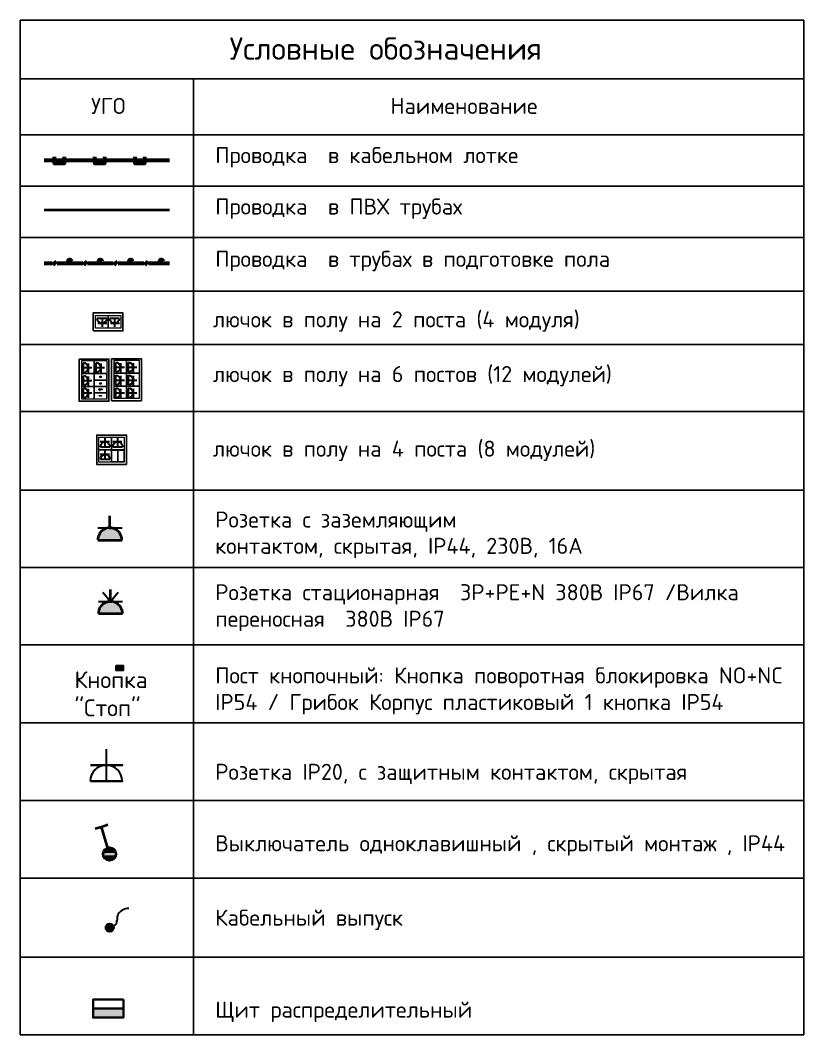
# Model space of a CAD drawing. Header units: millimetres. Extents: x -32 to 417638015, y -35 to 175284279.
# Drawn here: x 417454715 to 417465810, y 175228611 to 175242980 of the extents above; entities that cross this region are included whole.
import ezdxf

# ---------------------------------------------------------------- set-up
doc = ezdxf.new("R2010")
doc.units = ezdxf.units.MM
for name, color, linetype in [('PDF _!!ОБН', 5, 'Continuous'), ('PDF __ЭМ_гофра', 5, 'Continuous'), ('PDF __ЭМ_Кабельный вывод', 1, 'Continuous'), ('PDF __ЭМ_Розетки быт', 5, 'Continuous'), ('PDF _SHTAMPS', 7, 'Continuous'), ('PDF _СС_розетки', 7, 'Continuous'), ('PDF _Текст', 7, 'Continuous'), ('PDF _ЭОМ_Щит', 5, 'Continuous'), ('ВНУТРЯНКА', 1, 'Continuous')]:
    doc.layers.add(name, color=color, linetype=linetype)
for name, color, linetype, true_color in [('PDF __ЭМ_В полу', 7, 'Continuous', 0x952500), ('PDF __ЭМ_Лоток', 7, 'Continuous', 0x0000b8), ('PDF __ЭМ_розетки', 7, 'Continuous', 0x0000dd), ('PDF __ЭМ_Розетки комп', 7, 'Continuous', 0x545454), ('PDF _ЭОМ _розетки', 7, 'Continuous', 0xeb0000)]:
    doc.layers.add(name, color=color, linetype=linetype, true_color=true_color)
doc.layers.add('Электро', color=250, linetype='Continuous', lineweight=25)
doc.layers.add('ЭОМ_Кабель для СУП', color=150, linetype='Continuous', lineweight=9)
doc.styles.add('ELine', font='txt.shx')
doc.styles.add('PDF ISOCPEUR', font='isocpeur.ttf')
doc.linetypes.add('TRAY', pattern='A,12.119257,["_",ELine,S=4.5,R=90,X=0,Y=-1.555839],0.750382,["_",ELine,S=4.5,R=0,X=0,Y=-0.805849],1.314849,["_",ELine,S=4.5,R=0,X=0,Y=-0.805849],2.250029,["_",ELine,S=4.5,R=90,X=0,Y=-1.555839],13.565483', length=30)

# ---------------------------------------------------------------- blocks, each defined once
blk = doc.blocks.new('Блок из 6 розеток .')
at = {"layer": 'PDF _СС_розетки', "linetype": 'Continuous', "lineweight": 20, "transparency": 33554687}
for points in [[(-391, 566), (-213, 566), (-213, 388), (-391, 388)], [(-391, 388), (-213, 388), (-213, 205), (-391, 205)], [(-391, 388), (-213, 388), (-213, 205), (-391, 205)], [(-391, 205), (-213, 205), (-213, 22), (-391, 22)]]:
    blk.add_lwpolyline(points, close=True, dxfattribs=at)
at = {"layer": 'PDF _ЭОМ _розетки', "color": 3, "linetype": 'Continuous', "lineweight": 25, "transparency": 33554687}
blk.add_lwpolyline([(0, 0), (-422, 0), (-422, 596), (0, 596)], close=True, dxfattribs=at)
at = {"layer": 'PDF _ЭОМ _розетки', "color": 7, "linetype": 'Continuous', "lineweight": 20, "transparency": 33554687}
for points in [[(-36, 388), (-213, 388), (-213, 566), (-36, 566)], [(-36, 205), (-213, 205), (-213, 388), (-36, 388)], [(-36, 22), (-213, 22), (-213, 205), (-36, 205)]]:
    blk.add_lwpolyline(points, close=True, dxfattribs=at)
at = {"layer": 'ВНУТРЯНКА', "color": 5, "lineweight": 30, "ltscale": 100, "transparency": 33554687}
for p, q in [((-307, 428), (-307, 555)), ((-307, 428), (-307, 555)), ((-129, 428), (-129, 555)), ((-129, 428), (-129, 555)), ((-307, 245), (-307, 373)), ((-307, 245), (-307, 373)), ((-129, 245), (-129, 373)), ((-129, 245), (-129, 373)), ((-307, 62), (-307, 190)), ((-307, 62), (-307, 190)), ((-129, 62), (-129, 190)), ((-129, 62), (-129, 190))]:
    blk.add_line(p, q, dxfattribs=at)
at = {"layer": 'Электро', "color": 5, "lineweight": 30, "transparency": 33554687}
for p, q in [((-240, 486), (-360, 486)), ((-240, 486), (-360, 486)), ((-240, 554), (-240, 419)), ((-240, 554), (-240, 419)), ((-62, 486), (-182, 486)), ((-62, 486), (-182, 486)), ((-62, 554), (-62, 419)), ((-62, 554), (-62, 419)), ((-240, 304), (-360, 304)), ((-240, 304), (-360, 304)), ((-240, 371), (-240, 236)), ((-240, 371), (-240, 236)), ((-62, 304), (-182, 304)), ((-62, 304), (-182, 304)), ((-62, 371), (-62, 236)), ((-62, 371), (-62, 236)), ((-240, 188), (-240, 53)), ((-240, 188), (-240, 53)), ((-62, 188), (-62, 53)), ((-62, 188), (-62, 53)), ((-240, 121), (-360, 121)), ((-240, 121), (-360, 121)), ((-62, 121), (-182, 121)), ((-62, 121), (-182, 121))]:
    blk.add_line(p, q, dxfattribs=at)
for centre in [(-240, 486), (-239, 486), (-62, 486), (-62, 486), (-240, 304), (-239, 304), (-62, 304), (-62, 304), (-240, 121), (-239, 121), (-62, 121), (-62, 121)]:
    blk.add_ellipse(centre, major_axis=(47.6, 47.6), ratio=1, start_param=0.787621, end_param=3.924768, dxfattribs=at)
blk = doc.blocks.new('Люк на 2 места')
at = {"layer": 'PDF _ЭОМ _розетки', "color": 3, "linetype": 'Continuous', "lineweight": 25, "transparency": 33554687}
blk.add_lwpolyline([(0, 255), (0, 0), (-422, 0), (-422, 255)], close=True, dxfattribs=at)
at = {"layer": 'PDF _ЭОМ _розетки', "color": 7, "linetype": 'Continuous', "lineweight": 20, "transparency": 33554687}
for points in [[(-213, 215), (-213, 37), (-391, 37), (-391, 215)], [(-36, 215), (-36, 37), (-213, 37), (-213, 215)]]:
    blk.add_lwpolyline(points, close=True, dxfattribs=at)
at = {"layer": 'ВНУТРЯНКА', "color": 5, "lineweight": 30, "ltscale": 100, "transparency": 33554687}
for p, q in [((-244, 147), (-372, 147)), ((-68, 147), (-195, 147))]:
    blk.add_line(p, q, dxfattribs=at)
at = {"layer": 'Электро', "color": 5, "lineweight": 30, "transparency": 33554687}
for p, q in [((-303, 80), (-303, 200)), ((-126, 80), (-126, 200)), ((-370, 80), (-236, 80)), ((-194, 80), (-59, 80))]:
    blk.add_line(p, q, dxfattribs=at)
at = {"layer": 'Электро', "color": 5, "lineweight": 30, "transparency": 33554687, "extrusion": (0, 0, -1)}
for centre in [(-303, 80), (-126, 80)]:
    blk.add_ellipse(centre, major_axis=(-47.6, -47.6), ratio=1, start_param=0.787621, end_param=3.924768, dxfattribs=at)
blk = doc.blocks.new('розетк для люка')
at = {"layer": 'ВНУТРЯНКА', "color": 5, "lineweight": 30, "ltscale": 100, "transparency": 33554687}
blk.add_line((-67, -59), (-67, 69), dxfattribs=at)
at = {"layer": 'Электро', "color": 5, "lineweight": 30, "transparency": 33554687}
for p, q in [((0, 0), (-120, 0)), ((0, 67), (0, -67))]:
    blk.add_line(p, q, dxfattribs=at)
blk.add_ellipse((0, 0), major_axis=(47.6, 47.6), ratio=1, start_param=0.787621, end_param=3.924768, dxfattribs=at)
blk = doc.blocks.new('Люк на 6 мест')
h = blk.add_hatch(color=256)
h.dxf.hatch_style = 1
h.paths.add_polyline_path([(-324, 435), (-324, 435), (-313, 443), (-289, 443), (-279, 435), (-279, 435), (-279, 423), (-324, 423)])
h = blk.add_hatch(color=256)
h.dxf.hatch_style = 1
h.paths.add_polyline_path([(-285, 516), (-285, 527), (-319, 527), (-319, 516)])
h = blk.add_hatch(color=256)
h.dxf.hatch_style = 1
h.paths.add_polyline_path([(-312, 335), (-312, 342), (-317, 342), (-317, 347), (-312, 347), (-312, 354), (-293, 354), (-292, 335)])
h = blk.add_hatch(color=256)
h.dxf.hatch_style = 1
h.paths.add_polyline_path([(-311, 243), (-311, 250), (-317, 250), (-317, 256), (-311, 256), (-311, 262), (-292, 262), (-292, 243)])
for p, q in [((-324, 423), (-324, 435)), ((-324, 435), (-324, 435)), ((-289, 443), (-297, 443)), ((-297, 443), (-297, 435)), ((-289, 435), (-289, 443)), ((-289, 435), (-279, 435)), ((-279, 435), (-279, 423)), ((-279, 423), (-324, 423))]:
    blk.add_line(p, q)
for points in [[(-215, 477), (-388, 477), (-388, 566), (-215, 566)], [(-215, 388), (-388, 388), (-388, 477), (-215, 477)], [(-285, 527), (-285, 516), (-319, 516), (-319, 527)], [(-216, 205), (-389, 205), (-388, 299), (-215, 299)], [(-215, 299), (-388, 299), (-388, 388), (-215, 388)]]:
    blk.add_lwpolyline(points, close=True)
for points in [[(-312, 347), (-317, 347), (-317, 342), (-312, 342)], [(-293, 354), (-292, 335), (-312, 335), (-312, 342)], [(-312, 347), (-312, 354), (-293, 354)], [(-311, 256), (-317, 256), (-317, 250), (-311, 250)], [(-292, 262), (-292, 243), (-311, 243), (-311, 250)], [(-311, 256), (-311, 262), (-292, 262)]]:
    blk.add_lwpolyline(points)
at = {"layer": 'PDF _СС_розетки', "linetype": 'Continuous', "lineweight": 20, "transparency": 33554687}
for points in [[(-391, 566), (-213, 566), (-213, 388), (-391, 388)], [(-391, 388), (-213, 388), (-213, 205), (-391, 205)], [(-391, 388), (-213, 388), (-213, 205), (-391, 205)], [(-391, 205), (-213, 205), (-213, 22), (-391, 22)]]:
    blk.add_lwpolyline(points, close=True, dxfattribs=at)
at = {"layer": 'PDF _ЭОМ _розетки', "color": 3, "linetype": 'Continuous', "lineweight": 25, "transparency": 33554687}
blk.add_lwpolyline([(0, 0), (-422, 0), (-422, 596), (0, 596)], close=True, dxfattribs=at)
at = {"layer": 'PDF _ЭОМ _розетки', "color": 7, "linetype": 'Continuous', "lineweight": 20, "transparency": 33554687}
for points in [[(-36, 388), (-213, 388), (-213, 566), (-36, 566)], [(-36, 205), (-213, 205), (-213, 388), (-36, 388)], [(-36, 22), (-213, 22), (-213, 205), (-36, 205)]]:
    blk.add_lwpolyline(points, close=True, dxfattribs=at)
at = {"layer": 'ВНУТРЯНКА', "color": 5, "lineweight": 30, "ltscale": 100, "transparency": 33554687}
for p, q in [((-129, 245), (-129, 373)), ((-129, 245), (-129, 373)), ((-307, 62), (-307, 190)), ((-307, 62), (-307, 190)), ((-129, 62), (-129, 190))]:
    blk.add_line(p, q, dxfattribs=at)
at = {"layer": 'ВНУТРЯНКА', "color": 1, "lineweight": 30, "ltscale": 100, "transparency": 33554687}
blk.add_line((-129, 62), (-129, 190), dxfattribs=at)
at = {"layer": 'Электро', "color": 5, "lineweight": 30, "transparency": 33554687}
for p, q in [((-62, 304), (-182, 304)), ((-62, 304), (-182, 304)), ((-62, 371), (-62, 236)), ((-62, 371), (-62, 236)), ((-240, 188), (-240, 53)), ((-62, 188), (-62, 53)), ((-240, 121), (-360, 121)), ((-240, 121), (-360, 121)), ((-62, 121), (-182, 121))]:
    blk.add_line(p, q, dxfattribs=at)
at = {"layer": 'Электро', "color": 1, "lineweight": 30, "transparency": 33554687}
for p, q in [((-240, 188), (-240, 53)), ((-62, 188), (-62, 53)), ((-62, 121), (-182, 121))]:
    blk.add_line(p, q, dxfattribs=at)
at = {"layer": 'Электро', "color": 5, "lineweight": 30, "transparency": 33554687}
for centre in [(-62, 304), (-62, 304), (-240, 121), (-239, 121), (-62, 121)]:
    blk.add_ellipse(centre, major_axis=(47.6, 47.6), ratio=1, start_param=0.787621, end_param=3.924768, dxfattribs=at)
at = {"layer": 'Электро', "color": 1, "lineweight": 30, "transparency": 33554687}
blk.add_ellipse((-62, 121), major_axis=(47.6, 47.6), ratio=1, start_param=0.787621, end_param=3.924768, dxfattribs=at)
at = {"color": 5, "linetype": 'TRAY', "lineweight": 53, "transparency": 33554687}
blk.add_blockref('розетк для люка', (-62, 480), dxfattribs=at)
blk = doc.blocks.new('Блок из 4 розеток')
for points in [[(-209, 203), (-124, 203), (-124, 34), (-209, 34)], [(-124, 203), (-39, 203), (-39, 34), (-124, 34)]]:
    blk.add_lwpolyline(points, close=True)
at = {"layer": 'PDF _ЭОМ _розетки', "color": 3, "linetype": 'Continuous', "lineweight": 25, "transparency": 33554687}
blk.add_lwpolyline([(0, 0), (-422, 0), (-422, 415), (0, 415)], close=True, dxfattribs=at)
at = {"layer": 'PDF _ЭОМ _розетки', "color": 7, "linetype": 'Continuous', "lineweight": 20, "transparency": 33554687}
for points in [[(-213, 385), (-213, 207), (-391, 207), (-391, 385)], [(-36, 385), (-36, 207), (-213, 207), (-213, 385)], [(-213, 207), (-213, 29), (-391, 29), (-391, 207)], [(-36, 207), (-36, 29), (-213, 29), (-213, 207)]]:
    blk.add_lwpolyline(points, close=True, dxfattribs=at)
at = {"layer": 'ВНУТРЯНКА', "color": 5, "lineweight": 30, "ltscale": 100, "transparency": 33554687}
for p, q in [((-244, 317), (-372, 317)), ((-68, 317), (-195, 317)), ((-244, 139), (-372, 139))]:
    blk.add_line(p, q, dxfattribs=at)
at = {"layer": 'Электро', "color": 5, "lineweight": 30, "transparency": 33554687}
for p, q in [((-303, 250), (-303, 370)), ((-126, 250), (-126, 370)), ((-370, 250), (-236, 250)), ((-303, 72), (-303, 192)), ((-194, 250), (-59, 250)), ((-370, 72), (-236, 72))]:
    blk.add_line(p, q, dxfattribs=at)
at = {"layer": 'Электро', "color": 5, "lineweight": 30, "transparency": 33554687, "extrusion": (0, 0, -1)}
for centre in [(-303, 250), (-126, 250), (-303, 72)]:
    blk.add_ellipse(centre, major_axis=(-47.6, -47.6), ratio=1, start_param=0.787621, end_param=3.924768, dxfattribs=at)

msp = doc.modelspace()

# ---------------------------------------------------------------- linework, layer by layer
at = {"layer": 'PDF _!!ОБН', "lineweight": 40}
for points in [[(417455777, 175231533), (417455866, 175231558)], [(417455955, 175231254), (417455866, 175231558), (417455955, 175231588)]]:
    msp.add_lwpolyline(points, dxfattribs=at)
at = {"layer": 'PDF _!!ОБН', "lineweight": 0}
for points in [[(417455904, 175231215), (417456061, 175231215), (417455904, 175231215)], [(417455917, 175231228), (417456048, 175231228), (417455917, 175231228)], [(417455942, 175231249), (417456023, 175231249), (417455942, 175231249)]]:
    msp.add_lwpolyline(points, dxfattribs=at)
at = {"layer": 'PDF _!!ОБН', "lineweight": 40}
msp.add_circle((417455978, 175231171), 91, dxfattribs=at)
at = {"layer": 'PDF _!!ОБН', "transparency": 33554559}
for points in [[(417455896, 175231198), (417456069, 175231198), (417455892, 175231186)], [(417456069, 175231198), (417455892, 175231186), (417456069, 175231186)], [(417455892, 175231186), (417456069, 175231186), (417455892, 175231182)], [(417456069, 175231186), (417455892, 175231182), (417456074, 175231182)], [(417455892, 175231182), (417456074, 175231182), (417455892, 175231169)], [(417456074, 175231182), (417455892, 175231169), (417456074, 175231169)], [(417455892, 175231169), (417456074, 175231169), (417455892, 175231165)], [(417456074, 175231169), (417455892, 175231165), (417456074, 175231165)], [(417455892, 175231165), (417456074, 175231165), (417455892, 175231152)], [(417456074, 175231165), (417455892, 175231152), (417456069, 175231152)], [(417455892, 175231152), (417456069, 175231152), (417455896, 175231148)], [(417455904, 175231215), (417456061, 175231215), (417455896, 175231203)], [(417456061, 175231215), (417455896, 175231203), (417456065, 175231203)], [(417455896, 175231203), (417456065, 175231203), (417455896, 175231198)], [(417456065, 175231203), (417455896, 175231198), (417456069, 175231198)], [(417456069, 175231152), (417455896, 175231148), (417456069, 175231148)], [(417455896, 175231148), (417456069, 175231148), (417455896, 175231135)], [(417456069, 175231148), (417455896, 175231135), (417456065, 175231135)], [(417455896, 175231135), (417456065, 175231135), (417455900, 175231131)], [(417456065, 175231135), (417455900, 175231131), (417456065, 175231131)], [(417455900, 175231131), (417456065, 175231131), (417455904, 175231122)], [(417455917, 175231228), (417456048, 175231228), (417455904, 175231215)], [(417456048, 175231228), (417455904, 175231215), (417456061, 175231215)], [(417456061, 175231215), (417455904, 175231215), (417455904, 175231215)], [(417456065, 175231131), (417455904, 175231122), (417456061, 175231122)], [(417455904, 175231122), (417456061, 175231122), (417455908, 175231114)], [(417456061, 175231122), (417455908, 175231114), (417456057, 175231114)], [(417455925, 175231241), (417456035, 175231241), (417455917, 175231228)], [(417456035, 175231241), (417455917, 175231228), (417456048, 175231228)], [(417456048, 175231228), (417455917, 175231228), (417455917, 175231228)], [(417455925, 175231241), (417455925, 175231241), (417456035, 175231241)], [(417455925, 175231241), (417456035, 175231241), (417455930, 175231241)], [(417455942, 175231249), (417456023, 175231249), (417455930, 175231241)], [(417456023, 175231249), (417455930, 175231241), (417456035, 175231241)], [(417455955, 175231254), (417456006, 175231254), (417455942, 175231249)], [(417456006, 175231254), (417455942, 175231249), (417456023, 175231249)], [(417456023, 175231249), (417455942, 175231249), (417455942, 175231249)], [(417455955, 175231254), (417455955, 175231254), (417456006, 175231254)], [(417455955, 175231254), (417456006, 175231254), (417455959, 175231254)], [(417455972, 175231258), (417455993, 175231258), (417455959, 175231254)], [(417455993, 175231258), (417455959, 175231254), (417456006, 175231254)], [(417455976, 175231258), (417455972, 175231258), (417455993, 175231258)], [(417455908, 175231114), (417456057, 175231114), (417455917, 175231105)], [(417456057, 175231114), (417455917, 175231105), (417456048, 175231105)], [(417455917, 175231105), (417456048, 175231105), (417455921, 175231101)], [(417456048, 175231105), (417455921, 175231101), (417456044, 175231101)], [(417455921, 175231101), (417456044, 175231101), (417455930, 175231093)], [(417456044, 175231101), (417455930, 175231093), (417456035, 175231093)], [(417455930, 175231093), (417456035, 175231093), (417455934, 175231088)], [(417456035, 175231093), (417455934, 175231088), (417456031, 175231088)], [(417455934, 175231088), (417456031, 175231088), (417455942, 175231084)], [(417456031, 175231088), (417455942, 175231084), (417456019, 175231084)], [(417455942, 175231084), (417456019, 175231084), (417455951, 175231084)], [(417456019, 175231084), (417455951, 175231084), (417456014, 175231084)], [(417455951, 175231084), (417456014, 175231084), (417455959, 175231080)], [(417456014, 175231084), (417455959, 175231080), (417456002, 175231080)], [(417456002, 175231080), (417455959, 175231080), (417455972, 175231080)], [(417456002, 175231080), (417455997, 175231080), (417455972, 175231080)], [(417455997, 175231080), (417455972, 175231080), (417455980, 175231076)]]:
    msp.add_solid(points, dxfattribs=at)
at = {"layer": 'PDF __ЭМ_В полу', "lineweight": 60}
for points in [[(417455053, 175239538), (417455168, 175239538)], [(417455227, 175239559), (417455201, 175239538), (417455176, 175239513)], [(417455235, 175239538), (417455417, 175239538), (417455599, 175239538)], [(417455659, 175239559), (417455633, 175239538), (417455608, 175239513)], [(417455667, 175239538), (417455849, 175239538), (417456031, 175239538)], [(417456090, 175239559), (417456065, 175239538), (417456040, 175239513)], [(417456099, 175239538), (417456281, 175239538), (417456463, 175239538)], [(417456522, 175239559), (417456497, 175239538), (417456472, 175239513)], [(417456531, 175239538), (417456713, 175239538), (417456827, 175239538)]]:
    msp.add_lwpolyline(points, dxfattribs=at)
for centre in [(417455415, 175239570), (417455847, 175239570), (417456279, 175239570), (417456711, 175239570)]:
    msp.add_circle(centre, 23.3, dxfattribs=at)
at = {"layer": 'PDF __ЭМ_гофра', "lineweight": 40}
msp.add_lwpolyline([(417455053, 175240296), (417456827, 175240296)], dxfattribs=at)
at = {"layer": 'PDF __ЭМ_Кабельный вывод', "lineweight": 30}
msp.add_lwpolyline([(417456253, 175230400, 0.121411), (417456159, 175230375, 0.13816), (417456097, 175230312)], format="xyb", dxfattribs=at)
msp.add_circle((417455981, 175230128), 57.2, dxfattribs=at)
for centre, radius, start, end in [((417456201, 175230255), 116, 151.1734, 187.3638), ((417455947, 175230288), 163, 280.4161, 300.846), ((417455973, 175230250), 121, 300.8432, 324.9253), ((417455998, 175230229), 86.8, 324.9292, 7.3651)]:
    msp.add_arc(centre, radius, start, end, dxfattribs=at)
at = {"layer": 'PDF __ЭМ_Кабельный вывод', "transparency": 33554559}
for points in [[(417455928, 175230147), (417456004, 175230070), (417455924, 175230142)], [(417456004, 175230070), (417455924, 175230142), (417456000, 175230066)], [(417455924, 175230142), (417456000, 175230066), (417455924, 175230138)], [(417456000, 175230066), (417455924, 175230138), (417455992, 175230066)], [(417455924, 175230138), (417455992, 175230066), (417455924, 175230130)], [(417455992, 175230066), (417455924, 175230130), (417455988, 175230066)], [(417455924, 175230130), (417455988, 175230066), (417455924, 175230125)], [(417455988, 175230066), (417455924, 175230125), (417455983, 175230066)], [(417455924, 175230125), (417455983, 175230066), (417455924, 175230121)], [(417455983, 175230066), (417455924, 175230121), (417455979, 175230066)], [(417455924, 175230121), (417455979, 175230066), (417455924, 175230113)], [(417455979, 175230066), (417455924, 175230113), (417455971, 175230066)], [(417455924, 175230113), (417455971, 175230066), (417455924, 175230108)], [(417455933, 175230159), (417456013, 175230075), (417455928, 175230151)], [(417456013, 175230075), (417455928, 175230151), (417456009, 175230070)], [(417455928, 175230151), (417456009, 175230070), (417455928, 175230147)], [(417456009, 175230070), (417455928, 175230147), (417456004, 175230070)], [(417455937, 175230164), (417456017, 175230079), (417455933, 175230159)], [(417456017, 175230079), (417455933, 175230159), (417456013, 175230075)], [(417455941, 175230168), (417456021, 175230083), (417455937, 175230164)], [(417456021, 175230083), (417455937, 175230164), (417456017, 175230079)], [(417455945, 175230168), (417456026, 175230087), (417455941, 175230168)], [(417456026, 175230087), (417455941, 175230168), (417456021, 175230083)], [(417455949, 175230172), (417456030, 175230092), (417455945, 175230168)], [(417456030, 175230092), (417455945, 175230168), (417456026, 175230087)], [(417455954, 175230176), (417456034, 175230096), (417455949, 175230172)], [(417456034, 175230096), (417455949, 175230172), (417456030, 175230092)], [(417455958, 175230180), (417456034, 175230100), (417455954, 175230176)], [(417456034, 175230100), (417455954, 175230176), (417456034, 175230096)], [(417455962, 175230180), (417456038, 175230104), (417455958, 175230180)], [(417456038, 175230104), (417455958, 175230180), (417456034, 175230100)], [(417455971, 175230180), (417456038, 175230113), (417455962, 175230180)], [(417456038, 175230113), (417455962, 175230180), (417456038, 175230104)], [(417455975, 175230180), (417456038, 175230117), (417455971, 175230180)], [(417456038, 175230117), (417455971, 175230180), (417456038, 175230113)], [(417455979, 175230185), (417456038, 175230121), (417455975, 175230180)], [(417456038, 175230121), (417455975, 175230180), (417456038, 175230117)], [(417455988, 175230185), (417456038, 175230130), (417455979, 175230185)], [(417456038, 175230130), (417455979, 175230185), (417456038, 175230121)], [(417455992, 175230180), (417456038, 175230134), (417455988, 175230185)], [(417456038, 175230134), (417455988, 175230185), (417456038, 175230130)], [(417455996, 175230180), (417456038, 175230138), (417455992, 175230180)], [(417456038, 175230138), (417455992, 175230180), (417456038, 175230134)], [(417456000, 175230180), (417456034, 175230147), (417455996, 175230180)], [(417456034, 175230147), (417455996, 175230180), (417456038, 175230138)], [(417456009, 175230176), (417456034, 175230151), (417456000, 175230180)], [(417456034, 175230151), (417456000, 175230180), (417456034, 175230147)], [(417456013, 175230176), (417456030, 175230155), (417456009, 175230176)], [(417456030, 175230155), (417456009, 175230176), (417456034, 175230151)], [(417456017, 175230172), (417456030, 175230159), (417456013, 175230176)], [(417456030, 175230159), (417456013, 175230176), (417456030, 175230155)], [(417456021, 175230168), (417456017, 175230172), (417456030, 175230159)], [(417455971, 175230066), (417455924, 175230108), (417455966, 175230066)], [(417455924, 175230108), (417455966, 175230066), (417455924, 175230104)], [(417455966, 175230066), (417455924, 175230104), (417455962, 175230070)], [(417455924, 175230104), (417455962, 175230070), (417455928, 175230096)], [(417455962, 175230070), (417455928, 175230096), (417455954, 175230070)], [(417455928, 175230096), (417455954, 175230070), (417455933, 175230092)], [(417455954, 175230070), (417455933, 175230092), (417455949, 175230075)], [(417455949, 175230075), (417455933, 175230092), (417455937, 175230087)], [(417455949, 175230075), (417455945, 175230079), (417455937, 175230087)], [(417455945, 175230079), (417455937, 175230087), (417455937, 175230083)]]:
    msp.add_solid(points, dxfattribs=at)
at = {"layer": 'PDF __ЭМ_Лоток', "lineweight": 60}
for points in [[(417455053, 175240999), (417455201, 175240999), (417455201, 175241045)], [(417455337, 175241045), (417455337, 175240999), (417455337, 175240952), (417455269, 175240952), (417455201, 175240952), (417455201, 175240999), (417455269, 175240999), (417455316, 175240999), (417455544, 175240999), (417455769, 175240999), (417455769, 175241045)], [(417455908, 175241045), (417455908, 175240999), (417455908, 175240952), (417455836, 175240952), (417455769, 175240952), (417455769, 175240999), (417455836, 175240999), (417455883, 175240999), (417456112, 175240999), (417456340, 175240999), (417456340, 175241045)], [(417456476, 175241045), (417456476, 175240999), (417456476, 175240952), (417456408, 175240952), (417456340, 175240952), (417456340, 175240999), (417456408, 175240999), (417456450, 175240999), (417456679, 175240999), (417456827, 175240999)]]:
    msp.add_lwpolyline(points, dxfattribs=at)
at = {"layer": 'PDF __ЭМ_розетки', "lineweight": 30}
for points in [[(417455934, 175232201), (417455934, 175232429), (417455934, 175232654)], [(417455934, 175232201), (417455934, 175232429)], [(417455709, 175232201), (417456162, 175232201), (417455709, 175232201)]]:
    msp.add_lwpolyline(points, dxfattribs=at)
msp.add_lwpolyline([(417455710, 175232429), (417456162, 175232429)], close=True, dxfattribs=at)
msp.add_arc((417455932, 175232203), 226, 0.0003, 179.9997, dxfattribs=at)
at = {"layer": 'PDF __ЭМ_Розетки быт', "lineweight": 40}
for points in [[(417455985, 175235790), (417455985, 175235960)], [(417455815, 175235617), (417456158, 175235617)]]:
    msp.add_lwpolyline(points, dxfattribs=at)
at = {"layer": 'PDF __ЭМ_Розетки быт', "lineweight": 30}
msp.add_lwpolyline([(417455815, 175235790), (417456158, 175235790)], dxfattribs=at)
at = {"layer": 'PDF __ЭМ_Розетки быт', "color": 5, "lineweight": 30}
for points in [[(417456099, 175234876), (417455993, 175234745), (417455883, 175234876)], [(417456162, 175234745), (417455820, 175234745)]]:
    msp.add_lwpolyline(points, dxfattribs=at)
at = {"layer": 'PDF __ЭМ_Розетки быт', "color": 5, "lineweight": 40}
for points in [[(417455993, 175234745), (417455993, 175234918)], [(417456162, 175234575), (417455820, 175234575)]]:
    msp.add_lwpolyline(points, dxfattribs=at)
at = {"layer": 'PDF __ЭМ_Розетки быт', "lineweight": 40}
msp.add_arc((417455983, 175235619), 171, 359.9992, 180.0008, dxfattribs=at)
at = {"layer": 'PDF __ЭМ_Розетки быт', "color": 5, "lineweight": 40}
msp.add_arc((417455991, 175234577), 171, 359.9992, 180.0008, dxfattribs=at)
at = {"layer": 'PDF __ЭМ_Розетки быт', "transparency": 33554559}
for points in [[(417455828, 175235684), (417456146, 175235684), (417455845, 175235714)], [(417455845, 175235714), (417456129, 175235714), (417455866, 175235740)], [(417456146, 175235684), (417455845, 175235714), (417456129, 175235714)], [(417455866, 175235740), (417456107, 175235740), (417455892, 175235761)], [(417456129, 175235714), (417455866, 175235740), (417456107, 175235740)], [(417455892, 175235761), (417456082, 175235761), (417455921, 175235778)], [(417456107, 175235740), (417455892, 175235761), (417456082, 175235761)], [(417456052, 175235778), (417455921, 175235778), (417455955, 175235786)], [(417456082, 175235761), (417455921, 175235778), (417456052, 175235778)], [(417456019, 175235786), (417455955, 175235786), (417455985, 175235790)], [(417456052, 175235778), (417456019, 175235786), (417455955, 175235786)], [(417455815, 175235617), (417456158, 175235617), (417455820, 175235651)], [(417455820, 175235651), (417456154, 175235651), (417455828, 175235684)], [(417456158, 175235617), (417455820, 175235651), (417456154, 175235651)], [(417456154, 175235651), (417455828, 175235684), (417456146, 175235684)]]:
    msp.add_solid(points, dxfattribs=at)
at = {"layer": 'PDF __ЭМ_Розетки быт', "color": 5, "transparency": 33554559}
for points in [[(417456112, 175234698), (417455870, 175234698), (417456086, 175234719)], [(417455870, 175234698), (417456086, 175234719), (417455896, 175234719)], [(417456086, 175234719), (417455896, 175234719), (417456057, 175234732)], [(417455896, 175234719), (417456057, 175234732), (417455925, 175234732)], [(417455925, 175234732), (417455959, 175234745), (417456023, 175234745)], [(417455925, 175234732), (417456057, 175234732), (417456023, 175234745)], [(417455959, 175234745), (417456023, 175234745), (417455993, 175234745)], [(417456162, 175234575), (417455820, 175234575), (417456158, 175234609)], [(417455820, 175234575), (417456158, 175234609), (417455824, 175234609)], [(417456158, 175234609), (417455824, 175234609), (417456150, 175234643)], [(417455824, 175234609), (417456150, 175234643), (417455832, 175234643)], [(417456150, 175234643), (417455832, 175234643), (417456133, 175234673)], [(417455832, 175234643), (417456133, 175234673), (417455849, 175234673)], [(417456133, 175234673), (417455849, 175234673), (417456112, 175234698)], [(417455849, 175234673), (417456112, 175234698), (417455870, 175234698)]]:
    msp.add_solid(points, dxfattribs=at)
at = {"layer": 'PDF __ЭМ_Розетки комп', "color": 5, "lineweight": 30}
msp.add_lwpolyline([(417456071, 175233843), (417456172, 175233843), (417456172, 175233771), (417456071, 175233771)], close=True, dxfattribs=at)
at = {"layer": 'PDF __ЭМ_Розетки комп', "lineweight": 0}
for points in [[(417456096, 175233792), (417456087, 175233792), (417456096, 175233792)], [(417456142, 175233834), (417456100, 175233834), (417456142, 175233834)], [(417456142, 175233834), (417456121, 175233834), (417456142, 175233834)], [(417456142, 175233779), (417456130, 175233779), (417456142, 175233779)], [(417456147, 175233830), (417456134, 175233830), (417456147, 175233830)], [(417456147, 175233783), (417456138, 175233783), (417456147, 175233783)], [(417456151, 175233792), (417456147, 175233792), (417456151, 175233792)]]:
    msp.add_lwpolyline(points, dxfattribs=at)
at = {"layer": 'PDF __ЭМ_Розетки комп', "color": 5, "lineweight": 25}
for radius in [36, 27.5]:
    msp.add_circle((417456119, 175233807), radius, dxfattribs=at)
at = {"layer": 'PDF __ЭМ_Розетки комп', "transparency": 33554559}
for points in [[(417456092, 175233821), (417456096, 175233817), (417456087, 175233817)], [(417456087, 175233817), (417456096, 175233817), (417456096, 175233817)], [(417456096, 175233817), (417456096, 175233817), (417456087, 175233817)], [(417456096, 175233817), (417456087, 175233817), (417456096, 175233813)], [(417456087, 175233817), (417456096, 175233813), (417456087, 175233813)], [(417456087, 175233813), (417456096, 175233813), (417456096, 175233813)], [(417456096, 175233813), (417456096, 175233813), (417456087, 175233813)], [(417456096, 175233813), (417456087, 175233813), (417456092, 175233805)], [(417456087, 175233813), (417456092, 175233805), (417456087, 175233805)], [(417456092, 175233805), (417456087, 175233805), (417456096, 175233800)], [(417456087, 175233805), (417456096, 175233800), (417456087, 175233800)], [(417456087, 175233800), (417456096, 175233800), (417456096, 175233800)], [(417456096, 175233800), (417456096, 175233800), (417456087, 175233800)], [(417456096, 175233800), (417456087, 175233800), (417456096, 175233796)], [(417456087, 175233800), (417456096, 175233796), (417456087, 175233796)], [(417456096, 175233796), (417456087, 175233796), (417456096, 175233792)], [(417456087, 175233796), (417456096, 175233792), (417456087, 175233792)], [(417456087, 175233792), (417456096, 175233792), (417456092, 175233792)], [(417456096, 175233830), (417456100, 175233826), (417456092, 175233826)], [(417456092, 175233826), (417456100, 175233826), (417456100, 175233826)], [(417456100, 175233826), (417456100, 175233826), (417456092, 175233826)], [(417456100, 175233826), (417456092, 175233826), (417456096, 175233821)], [(417456092, 175233826), (417456096, 175233821), (417456092, 175233821)], [(417456096, 175233821), (417456092, 175233821), (417456096, 175233817)], [(417456096, 175233792), (417456092, 175233792), (417456100, 175233788)], [(417456092, 175233792), (417456100, 175233788), (417456092, 175233788)], [(417456092, 175233788), (417456100, 175233788), (417456100, 175233788)], [(417456100, 175233788), (417456100, 175233788), (417456092, 175233788)], [(417456100, 175233788), (417456092, 175233788), (417456104, 175233783)], [(417456092, 175233788), (417456104, 175233783), (417456096, 175233783)], [(417456100, 175233834), (417456109, 175233830), (417456096, 175233830)], [(417456104, 175233830), (417456104, 175233830), (417456096, 175233830)], [(417456104, 175233830), (417456096, 175233830), (417456109, 175233830)], [(417456096, 175233830), (417456104, 175233830), (417456104, 175233830)], [(417456104, 175233830), (417456104, 175233830), (417456096, 175233830)], [(417456104, 175233830), (417456096, 175233830), (417456100, 175233826)], [(417456096, 175233783), (417456104, 175233783), (417456104, 175233783)], [(417456104, 175233783), (417456104, 175233783), (417456096, 175233783)], [(417456109, 175233783), (417456109, 175233783), (417456096, 175233783)], [(417456109, 175233783), (417456096, 175233783), (417456104, 175233783)], [(417456109, 175233783), (417456096, 175233783), (417456113, 175233779)], [(417456096, 175233783), (417456113, 175233779), (417456100, 175233779)], [(417456104, 175233838), (417456142, 175233834), (417456100, 175233834)], [(417456100, 175233834), (417456142, 175233834), (417456142, 175233834)], [(417456113, 175233834), (417456113, 175233834), (417456100, 175233834)], [(417456113, 175233834), (417456100, 175233834), (417456117, 175233834)], [(417456113, 175233834), (417456100, 175233834), (417456109, 175233830)], [(417456117, 175233779), (417456117, 175233779), (417456100, 175233779)], [(417456117, 175233779), (417456100, 175233779), (417456113, 175233779)], [(417456100, 175233779), (417456142, 175233779), (417456142, 175233779)], [(417456142, 175233779), (417456142, 175233779), (417456100, 175233779)], [(417456142, 175233779), (417456100, 175233779), (417456134, 175233775)], [(417456100, 175233779), (417456134, 175233775), (417456104, 175233775)], [(417456113, 175233838), (417456134, 175233838), (417456104, 175233838)], [(417456134, 175233838), (417456104, 175233838), (417456142, 175233834)], [(417456134, 175233775), (417456104, 175233775), (417456130, 175233775)], [(417456104, 175233775), (417456130, 175233775), (417456113, 175233775)], [(417456117, 175233838), (417456130, 175233838), (417456113, 175233838)], [(417456130, 175233838), (417456113, 175233838), (417456134, 175233838)], [(417456130, 175233775), (417456113, 175233775), (417456126, 175233771)], [(417456113, 175233775), (417456126, 175233771), (417456117, 175233771)], [(417456126, 175233838), (417456117, 175233838), (417456130, 175233838)], [(417456121, 175233834), (417456142, 175233834), (417456130, 175233834)], [(417456130, 175233779), (417456142, 175233779), (417456121, 175233779)], [(417456142, 175233834), (417456130, 175233834), (417456142, 175233830)], [(417456130, 175233834), (417456142, 175233830), (417456134, 175233830)], [(417456134, 175233783), (417456142, 175233779), (417456130, 175233779)], [(417456147, 175233830), (417456147, 175233830), (417456134, 175233830)], [(417456147, 175233830), (417456134, 175233830), (417456142, 175233830)], [(417456134, 175233830), (417456147, 175233830), (417456138, 175233830)], [(417456138, 175233783), (417456147, 175233783), (417456134, 175233783)], [(417456142, 175233783), (417456142, 175233783), (417456134, 175233783)], [(417456142, 175233783), (417456134, 175233783), (417456147, 175233783)], [(417456142, 175233783), (417456134, 175233783), (417456142, 175233779)], [(417456147, 175233830), (417456138, 175233830), (417456151, 175233826)], [(417456138, 175233830), (417456151, 175233826), (417456142, 175233826)], [(417456142, 175233788), (417456147, 175233783), (417456138, 175233783)], [(417456142, 175233826), (417456151, 175233826), (417456151, 175233826)], [(417456151, 175233826), (417456151, 175233826), (417456142, 175233826)], [(417456151, 175233826), (417456142, 175233826), (417456151, 175233821)], [(417456142, 175233826), (417456151, 175233821), (417456142, 175233821)], [(417456151, 175233821), (417456142, 175233821), (417456151, 175233817)], [(417456142, 175233821), (417456151, 175233817), (417456147, 175233817)], [(417456147, 175233792), (417456151, 175233792), (417456142, 175233792)], [(417456151, 175233792), (417456142, 175233792), (417456151, 175233788)], [(417456142, 175233792), (417456151, 175233788), (417456142, 175233788)], [(417456142, 175233788), (417456151, 175233788), (417456151, 175233788)], [(417456151, 175233788), (417456151, 175233788), (417456142, 175233788)], [(417456151, 175233788), (417456142, 175233788), (417456147, 175233783)], [(417456155, 175233817), (417456155, 175233817), (417456147, 175233817)], [(417456155, 175233817), (417456147, 175233817), (417456151, 175233817)], [(417456155, 175233817), (417456147, 175233817), (417456155, 175233813)], [(417456147, 175233817), (417456155, 175233813), (417456147, 175233813)], [(417456147, 175233813), (417456155, 175233813), (417456155, 175233813)], [(417456155, 175233813), (417456155, 175233813), (417456147, 175233813)], [(417456155, 175233813), (417456147, 175233813), (417456155, 175233805)], [(417456147, 175233813), (417456155, 175233805), (417456147, 175233805)], [(417456155, 175233805), (417456147, 175233805), (417456155, 175233800)], [(417456147, 175233805), (417456155, 175233800), (417456147, 175233800)], [(417456147, 175233800), (417456155, 175233800), (417456155, 175233800)], [(417456155, 175233800), (417456155, 175233800), (417456147, 175233800)], [(417456155, 175233800), (417456147, 175233800), (417456155, 175233796)], [(417456147, 175233800), (417456155, 175233796), (417456147, 175233796)], [(417456155, 175233796), (417456147, 175233796), (417456151, 175233792)], [(417456147, 175233796), (417456151, 175233792), (417456147, 175233792)]]:
    msp.add_solid(points, dxfattribs=at)
at = {"layer": 'PDF __ЭМ_Розетки комп', "color": 1, "transparency": 33554559}
for points in [[(417456096, 175233813), (417456147, 175233805), (417456092, 175233805)], [(417456147, 175233805), (417456092, 175233805), (417456147, 175233800)], [(417456092, 175233805), (417456147, 175233800), (417456096, 175233800)], [(417456100, 175233826), (417456142, 175233821), (417456096, 175233821)], [(417456142, 175233821), (417456096, 175233821), (417456147, 175233817)], [(417456096, 175233821), (417456147, 175233817), (417456096, 175233817)], [(417456147, 175233817), (417456096, 175233817), (417456147, 175233813)], [(417456096, 175233817), (417456147, 175233813), (417456096, 175233813)], [(417456147, 175233813), (417456096, 175233813), (417456147, 175233805)], [(417456147, 175233800), (417456096, 175233800), (417456147, 175233796)], [(417456096, 175233800), (417456147, 175233796), (417456096, 175233796)], [(417456147, 175233796), (417456096, 175233796), (417456142, 175233792)], [(417456096, 175233796), (417456142, 175233792), (417456096, 175233792)], [(417456142, 175233792), (417456096, 175233792), (417456142, 175233788)], [(417456096, 175233792), (417456142, 175233788), (417456100, 175233788)], [(417456104, 175233830), (417456142, 175233826), (417456100, 175233826)], [(417456142, 175233826), (417456100, 175233826), (417456142, 175233821)], [(417456142, 175233788), (417456100, 175233788), (417456138, 175233783)], [(417456100, 175233788), (417456138, 175233783), (417456104, 175233783)], [(417456109, 175233830), (417456138, 175233830), (417456104, 175233830)], [(417456138, 175233830), (417456104, 175233830), (417456142, 175233826)], [(417456138, 175233783), (417456104, 175233783), (417456134, 175233783)], [(417456104, 175233783), (417456134, 175233783), (417456109, 175233783)], [(417456113, 175233834), (417456134, 175233830), (417456109, 175233830)], [(417456134, 175233830), (417456109, 175233830), (417456138, 175233830)], [(417456134, 175233783), (417456109, 175233783), (417456130, 175233779)], [(417456109, 175233783), (417456130, 175233779), (417456113, 175233779)], [(417456117, 175233834), (417456130, 175233834), (417456113, 175233834)], [(417456130, 175233834), (417456113, 175233834), (417456134, 175233830)], [(417456130, 175233779), (417456113, 175233779), (417456121, 175233779)], [(417456113, 175233779), (417456121, 175233779), (417456117, 175233779)], [(417456121, 175233834), (417456117, 175233834), (417456130, 175233834)]]:
    msp.add_solid(points, dxfattribs=at)
at = {"layer": 'PDF _SHTAMPS', "lineweight": 25}
for points in [[(417454715, 175228611), (417454715, 175230614), (417454715, 175242980), (417465810, 175242980)], [(417465810, 175242980), (417465810, 175228611)], [(417454715, 175242150), (417465810, 175242150)], [(417457166, 175242150), (417457166, 175228611)], [(417454715, 175241359), (417465810, 175241359)], [(417454715, 175240630), (417465810, 175240630)], [(417454715, 175239902), (417465810, 175239902)], [(417454715, 175239144), (417465810, 175239144)], [(417454715, 175238387), (417465810, 175238387)], [(417454715, 175237438), (417465810, 175237438)], [(417454715, 175236325), (417465810, 175236325)], [(417454715, 175235228), (417465810, 175235228)], [(417454715, 175234132), (417465810, 175234132)], [(417454715, 175233031), (417465810, 175233031)], [(417454715, 175231931), (417465810, 175231931)], [(417454715, 175230830), (417465810, 175230830)], [(417454715, 175229712), (417465810, 175229712)], [(417454715, 175228611), (417465810, 175228611)]]:
    msp.add_lwpolyline(points, dxfattribs=at)
at = {"layer": 'PDF _ЭОМ_Щит', "lineweight": 35}
msp.add_lwpolyline([(417456176, 175229108), (417456176, 175228854), (417455745, 175228854), (417455745, 175229108)], close=True, dxfattribs=at)
msp.add_lwpolyline([(417455745, 175228981), (417456176, 175228981)], dxfattribs=at)
at = {"layer": 'PDF _ЭОМ_Щит', "transparency": 33554559}
for points in [[(417455745, 175228854), (417456176, 175228854), (417455745, 175228981)], [(417456176, 175228854), (417455745, 175228981), (417456176, 175228981)]]:
    msp.add_solid(points, dxfattribs=at)

# ---------------------------------------------------------------- block references
at = {"layer": 'ЭОМ_Кабель для СУП', "color": 217, "linetype": 'ByBlock', "lineweight": 40, "true_color": 0x93278f, "transparency": 33554687, "rotation": 180}
for name, p in [('Люк на 2 места', (417455746, 175238836)), ('Люк на 6 мест', (417455548, 175238181)), ('Блок из 6 розеток .', (417456007, 175238187))]:
    msp.add_blockref(name, p, dxfattribs=at)
at = {"layer": 'ЭОМ_Кабель для СУП', "color": 217, "linetype": 'ByBlock', "lineweight": 40, "true_color": 0x93278f, "transparency": 33554687}
msp.add_blockref('Блок из 4 розеток', (417456220, 175236690), dxfattribs=at)

# ---------------------------------------------------------------- texts
at = {"layer": 'PDF _Текст', "attachment_point": 4, "style": 'PDF ISOCPEUR'}
for s, insert, char_height in [('Условные обозначения', (417457678, 175242579), 318.13), ('УГО', (417455718, 175241767), 227.2), ('Наименование', (417459956, 175241767), 227.24), ('Проводка  в кабельном лотке', (417457476, 175241039), 227.24), ('Проводка  в ПВХ трубах', (417457476, 175240311), 227.24), ('Проводка  в трубах в подготовке пола', (417457476, 175239570), 227.24), ('{\\C256;\\c0;лючок в полу на 2 поста (4 модуля)}', (417457442, 175238713), 227.24), ('{\\C256;\\c0;лючок в полу на 6 постов (12 модулей)}', (417457442, 175237938), 227.24), ('{\\C256;\\c0;лючок в полу на 4 поста (8 модулей)}', (417457442, 175236881), 227.24), ('Розетка с заземляющим', (417457476, 175235877), 227.24), ('контактом, скрытая, IP44, 230В, 16А', (417457476, 175235505), 227.24), ('Розетка стационарная  3Р+РЕ+N 380В IP67 /Вилка', (417457476, 175234848), 227.24), ('переносная  380В IP67', (417457476, 175234472), 227.24), ('Пост кнопочный: Кнопка поворотная блокировка NO+NC', (417457476, 175233670), 227.24), ('IP54 / Грибок Корпус пластиковый 1 кнопка IP54', (417457476, 175233293), 227.24), ('Розетка IP20, с защитным контактом, скрытая', (417457476, 175232304), 227.24), ('Выключатель одноклавишный , скрытый монтаж , IP44', (417457476, 175231292), 227.24), ('Кабельный выпуск', (417457476, 175230238), 227.24), ('Щит распределительный', (417457476, 175228935), 227.24)]:
    msp.add_mtext(s, dxfattribs=dict(at, insert=insert, char_height=char_height))
at = {"layer": 'PDF _Текст', "color": 5, "char_height": 238.6, "attachment_point": 4, "style": 'PDF ISOCPEUR'}
for s, insert in [('Кнопка', (417455482, 175233639)), ('"Стоп"', (417455482, 175233241))]:
    msp.add_mtext(s, dxfattribs=dict(at, insert=insert))

doc.saveas('drawing.dxf')
